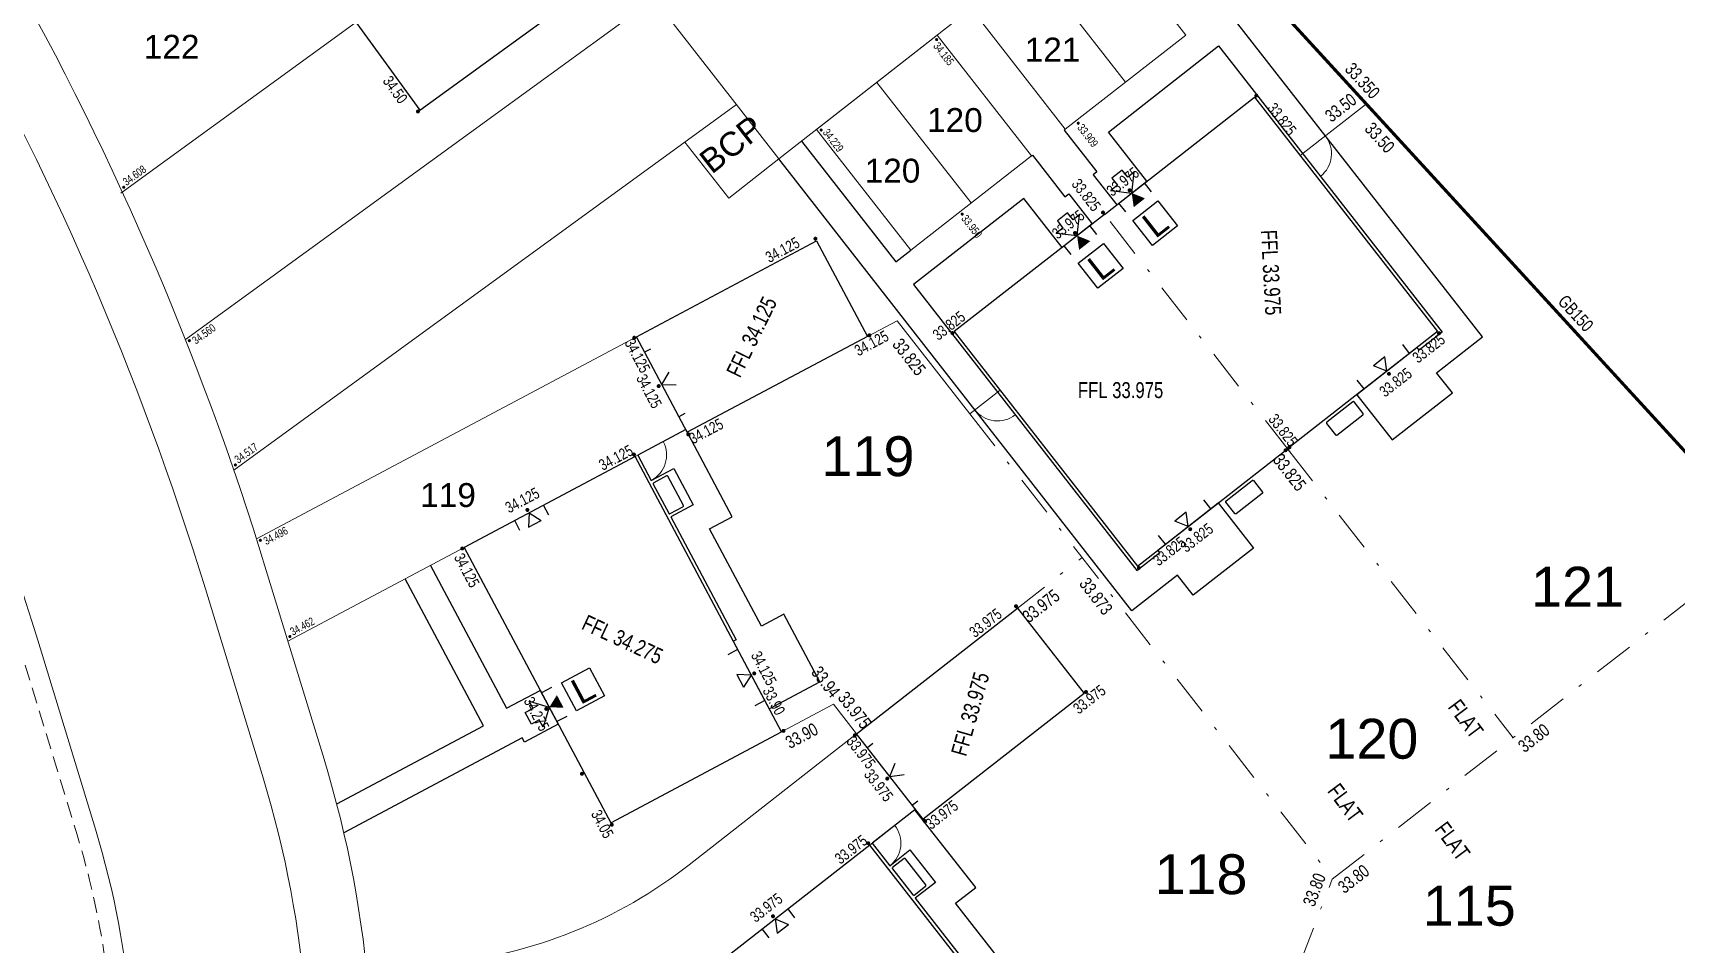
# Model space of a CAD drawing. Header units: metres. Extents: x 337936 to 338610, y 373199 to 374026.
# Drawn here: x 338001.5 to 338053.1, y 373905.2 to 373933.8 of the extents above; entities that cross this region are included whole.
import ezdxf

# ---------------------------------------------------------------- set-up
doc = ezdxf.new("R2010")
doc.units = ezdxf.units.M
for name, pattern in [('DASHDOT', [25.4, 12.7, -6.35, 0, -6.35]), ('DASHED', [0.75, 0.5, -0.25]), ('DASHED2', [0.375, 0.25, -0.125])]:
    doc.linetypes.add(name, pattern=pattern)
for name, color, linetype in [('A-WH_HT-Access-Main', 252, 'Continuous'), ('A-WH_HT-Services-ASHP', 252, 'Continuous'), ('A-WH_HT-Wall-Party Wall Line', 252, 'Continuous'), ('A-WH_HT-Wall-Structure', 252, 'Continuous'), ('DGL-Paths', 252, 'Continuous'), ('EXTERNAL_WORKS_BACK_OF_FOOTWAY_LEVELS', 7, 'Continuous'), ('HOUSE_EXTERNAL_LEVELS', 7, 'Continuous'), ('HOUSE_SLAB_LEVEL', 7, 'Continuous'), ('PLOT_BOUNDARY_ANNOTATION', 7, 'Continuous'), ('PLOT_BOUNDARY_GRAVEL_BOARD', 7, 'Continuous'), ('SPOT_GRADIENT_ANNOTATION', 7, 'Continuous')]:
    doc.layers.add(name, color=color, linetype=linetype)
doc.layers.add('A-WH_HT-Wall-Door Openings', color=252, linetype='Continuous', plot=False)
for name, color, linetype, lineweight in [('DGL_BT Gates', 252, 'Continuous', 9), ('DGL_BT Rear Fencing', 252, 'DASHDOT', 9), ('DGL_BT-Replacement Fence', 252, 'FENCELINE2', 9), ('DGL_BT-Screen Fence', 252, 'FENCELINE2', 9), ('DGL_DRIVE', 252, 'Continuous', 9), ('DGL_Footpath', 252, 'Continuous', 9), ('DGL_Plot Parking', 252, 'Continuous', 9), ('DGL_PlotNo', 252, 'Continuous', 9), ('DGL_ROAD_KERBLINE', 252, 'Continuous', 9), ('DGL_VERGE', 252, 'DASHED', 9)]:
    doc.layers.add(name, color=color, linetype=linetype, lineweight=lineweight)
doc.layers.add('HOUSE_DOORS', color=3, linetype='Continuous', true_color=0x00ff00)
doc.styles.add('AnnotativeArial', font='arial.ttf', dxfattribs={"height": 2})
doc.styles.add('ESTROAD', font='arial.ttf', dxfattribs={"width": 0.75})
doc.styles.get("Standard").update_dxf_attribs({"font": 'arial.ttf'})
doc.linetypes.add('FENCELINE2', pattern='A,6.35,-2.54,[132,ltypeshp.shx,S=2.54,R=0,X=-2.54,Y=0],-2.54,25.4', length=36.83)

msp = doc.modelspace()

# ---------------------------------------------------------------- hatches: boundary and pattern name
at = {"layer": 'EXTERNAL_WORKS_BACK_OF_FOOTWAY_LEVELS'}
h = msp.add_hatch(color=256, dxfattribs=at)
edge = h.paths.add_edge_path(flags=17)
edge.add_ellipse((338029.878, 373933.595), major_axis=(0.0354, 0.0354), ratio=1, start_angle=45, end_angle=225, ccw=False)
edge.add_ellipse((338029.878, 373933.595), major_axis=(0.0354, 0.0354), ratio=1, start_angle=225, end_angle=405, ccw=False)
h = msp.add_hatch(color=256, dxfattribs=at)
edge = h.paths.add_edge_path(flags=17)
edge.add_ellipse((338034.319, 373930.972), major_axis=(0.0354, 0.0354), ratio=1, start_angle=45, end_angle=225, ccw=False)
edge.add_ellipse((338034.319, 373930.972), major_axis=(0.0354, 0.0354), ratio=1, start_angle=225, end_angle=405, ccw=False)
h = msp.add_hatch(color=256, dxfattribs=at)
edge = h.paths.add_edge_path(flags=17)
edge.add_ellipse((338026.255, 373930.76), major_axis=(0.0354, 0.0354), ratio=1, start_angle=45, end_angle=225, ccw=False)
edge.add_ellipse((338026.255, 373930.76), major_axis=(0.0354, 0.0354), ratio=1, start_angle=225, end_angle=405, ccw=False)
h = msp.add_hatch(color=256, dxfattribs=at)
edge = h.paths.add_edge_path(flags=17)
edge.add_ellipse((338004.379, 373928.966), major_axis=(0.0354, 0.0354), ratio=1, start_angle=45, end_angle=225, ccw=False)
edge.add_ellipse((338004.379, 373928.966), major_axis=(0.0354, 0.0354), ratio=1, start_angle=225, end_angle=405, ccw=False)
h = msp.add_hatch(color=256, dxfattribs=at)
edge = h.paths.add_edge_path(flags=17)
edge.add_ellipse((338030.679, 373928.124), major_axis=(0.0354, 0.0354), ratio=1, start_angle=45, end_angle=225, ccw=False)
edge.add_ellipse((338030.679, 373928.124), major_axis=(0.0354, 0.0354), ratio=1, start_angle=225, end_angle=405, ccw=False)
h = msp.add_hatch(color=256, dxfattribs=at)
edge = h.paths.add_edge_path(flags=17)
edge.add_ellipse((338006.438, 373924.155), major_axis=(0.0354, 0.0354), ratio=1, start_angle=45, end_angle=225, ccw=False)
edge.add_ellipse((338006.438, 373924.155), major_axis=(0.0354, 0.0354), ratio=1, start_angle=225, end_angle=405, ccw=False)
h = msp.add_hatch(color=256, dxfattribs=at)
edge = h.paths.add_edge_path(flags=17)
edge.add_ellipse((338007.882, 373920.259), major_axis=(0.0354, 0.0354), ratio=1, start_angle=45, end_angle=225, ccw=False)
edge.add_ellipse((338007.882, 373920.259), major_axis=(0.0354, 0.0354), ratio=1, start_angle=225, end_angle=405, ccw=False)
h = msp.add_hatch(color=256, dxfattribs=at)
edge = h.paths.add_edge_path(flags=17)
edge.add_ellipse((338008.665, 373917.897), major_axis=(0.0354, 0.0354), ratio=1, start_angle=45, end_angle=225, ccw=False)
edge.add_ellipse((338008.665, 373917.897), major_axis=(0.0354, 0.0354), ratio=1, start_angle=225, end_angle=405, ccw=False)
h = msp.add_hatch(color=256, dxfattribs=at)
edge = h.paths.add_edge_path(flags=17)
edge.add_ellipse((338009.592, 373914.879), major_axis=(0.0354, 0.0354), ratio=1, start_angle=45, end_angle=225, ccw=False)
edge.add_ellipse((338009.592, 373914.879), major_axis=(0.0354, 0.0354), ratio=1, start_angle=225, end_angle=405, ccw=False)
at = {"layer": 'HOUSE_DOORS'}
for points in [[(338035.997, 373928.785), (338036.414, 373928.617), (338036.06, 373928.34)], [(338034.285, 373927.447), (338034.702, 373927.278), (338034.347, 373927.001)], [(338017.729, 373912.663), (338017.967, 373913.044), (338018.178, 373912.647)]]:
    msp.add_hatch(color=256, dxfattribs=at).paths.add_polyline_path(points, flags=17)
at = {"layer": 'HOUSE_EXTERNAL_LEVELS'}
h = msp.add_hatch(color=256, dxfattribs=at)
edge = h.paths.add_edge_path(flags=17)
edge.add_ellipse((338039.907, 373931.84), major_axis=(-0.0448, 0.0448), ratio=1, start_angle=-97, end_angle=83, ccw=False)
edge.add_ellipse((338039.907, 373931.84), major_axis=(-0.0448, 0.0448), ratio=1, start_angle=83, end_angle=263, ccw=False)
h = msp.add_hatch(color=256, dxfattribs=at)
edge = h.paths.add_edge_path(flags=17)
edge.add_ellipse((338013.608, 373931.341), major_axis=(-0.0448, 0.0448), ratio=1, start_angle=81, end_angle=261, ccw=False)
edge.add_ellipse((338013.608, 373931.341), major_axis=(-0.0448, 0.0448), ratio=1, start_angle=-99, end_angle=81, ccw=False)
h = msp.add_hatch(color=256, dxfattribs=at)
edge = h.paths.add_edge_path(flags=17)
edge.add_ellipse((338035.931, 373928.871), major_axis=(-0.0448, 0.0448), ratio=1, start_angle=83, end_angle=263, ccw=False)
edge.add_ellipse((338035.931, 373928.871), major_axis=(-0.0448, 0.0448), ratio=1, start_angle=-97, end_angle=83, ccw=False)
h = msp.add_hatch(color=256, dxfattribs=at)
edge = h.paths.add_edge_path(flags=17)
edge.add_ellipse((338035.096, 373928.174), major_axis=(0.0448, 0.0448), ratio=1, start_angle=263, end_angle=443, ccw=False)
edge.add_ellipse((338035.096, 373928.174), major_axis=(0.0448, 0.0448), ratio=1, start_angle=83, end_angle=263, ccw=False)
h = msp.add_hatch(color=256, dxfattribs=at)
edge = h.paths.add_edge_path(flags=17)
edge.add_ellipse((338035.096, 373928.174), major_axis=(-0.0448, 0.0448), ratio=1, start_angle=83, end_angle=263, ccw=False)
edge.add_ellipse((338035.096, 373928.174), major_axis=(-0.0448, 0.0448), ratio=1, start_angle=-97, end_angle=83, ccw=False)
h = msp.add_hatch(color=256, dxfattribs=at)
edge = h.paths.add_edge_path(flags=17)
edge.add_ellipse((338026.077, 373927.352), major_axis=(0.0448, 0.0448), ratio=1, start_angle=253, end_angle=433, ccw=False)
edge.add_ellipse((338026.077, 373927.352), major_axis=(0.0448, 0.0448), ratio=1, start_angle=73, end_angle=253, ccw=False)
h = msp.add_hatch(color=256, dxfattribs=at)
edge = h.paths.add_edge_path(flags=17)
edge.add_ellipse((338034.218, 373927.532), major_axis=(-0.0448, 0.0448), ratio=1, start_angle=83, end_angle=263, ccw=False)
edge.add_ellipse((338034.218, 373927.532), major_axis=(-0.0448, 0.0448), ratio=1, start_angle=-97, end_angle=83, ccw=False)
h = msp.add_hatch(color=256, dxfattribs=at)
edge = h.paths.add_edge_path(flags=17)
edge.add_ellipse((338020.394, 373924.247), major_axis=(-0.0448, 0.0448), ratio=1, start_angle=-107, end_angle=73, ccw=False)
edge.add_ellipse((338020.394, 373924.247), major_axis=(-0.0448, 0.0448), ratio=1, start_angle=73, end_angle=253, ccw=False)
h = msp.add_hatch(color=256, dxfattribs=at)
edge = h.paths.add_edge_path(flags=17)
edge.add_ellipse((338027.77, 373924.324), major_axis=(0.0448, 0.0448), ratio=1, start_angle=73, end_angle=253, ccw=False)
edge.add_ellipse((338027.77, 373924.324), major_axis=(0.0448, 0.0448), ratio=1, start_angle=253, end_angle=433, ccw=False)
h = msp.add_hatch(color=256, dxfattribs=at)
edge = h.paths.add_edge_path(flags=17)
edge.add_ellipse((338030.375, 373924.393), major_axis=(0.0448, 0.0448), ratio=1, start_angle=263, end_angle=443, ccw=False)
edge.add_ellipse((338030.375, 373924.393), major_axis=(0.0448, 0.0448), ratio=1, start_angle=83, end_angle=263, ccw=False)
h = msp.add_hatch(color=256, dxfattribs=at)
edge = h.paths.add_edge_path(flags=17)
edge.add_ellipse((338045.637, 373924.387), major_axis=(0.0448, 0.0448), ratio=1, start_angle=263, end_angle=443, ccw=False)
edge.add_ellipse((338045.637, 373924.387), major_axis=(0.0448, 0.0448), ratio=1, start_angle=83, end_angle=263, ccw=False)
h = msp.add_hatch(color=256, dxfattribs=at)
edge = h.paths.add_edge_path(flags=17)
edge.add_ellipse((338044.067, 373923.116), major_axis=(-0.0448, 0.0448), ratio=1, start_angle=-97, end_angle=83, ccw=False)
edge.add_ellipse((338044.067, 373923.116), major_axis=(-0.0448, 0.0448), ratio=1, start_angle=83, end_angle=263, ccw=False)
h = msp.add_hatch(color=256, dxfattribs=at)
edge = h.paths.add_edge_path(flags=17)
edge.add_ellipse((338021.16, 373922.731), major_axis=(0.0448, 0.0448), ratio=1, start_angle=253, end_angle=433, ccw=False)
edge.add_ellipse((338021.16, 373922.731), major_axis=(0.0448, 0.0448), ratio=1, start_angle=73, end_angle=253, ccw=False)
h = msp.add_hatch(color=256, dxfattribs=at)
edge = h.paths.add_edge_path(flags=17)
edge.add_ellipse((338022.087, 373921.219), major_axis=(0.0448, 0.0448), ratio=1, start_angle=73, end_angle=253, ccw=False)
edge.add_ellipse((338022.087, 373921.219), major_axis=(0.0448, 0.0448), ratio=1, start_angle=253, end_angle=433, ccw=False)
h = msp.add_hatch(color=256, dxfattribs=at)
edge = h.paths.add_edge_path(flags=17)
edge.add_ellipse((338020.384, 373920.587), major_axis=(0.0448, 0.0448), ratio=1, start_angle=253, end_angle=433, ccw=False)
edge.add_ellipse((338020.384, 373920.587), major_axis=(0.0448, 0.0448), ratio=1, start_angle=73, end_angle=253, ccw=False)
h = msp.add_hatch(color=256, dxfattribs=at)
edge = h.paths.add_edge_path(flags=17)
edge.add_ellipse((338040.826, 373920.721), major_axis=(-0.0448, 0.0448), ratio=1, start_angle=83, end_angle=263, ccw=False)
edge.add_ellipse((338040.826, 373920.721), major_axis=(-0.0448, 0.0448), ratio=1, start_angle=-97, end_angle=83, ccw=False)
h = msp.add_hatch(color=256, dxfattribs=at)
edge = h.paths.add_edge_path(flags=17)
edge.add_ellipse((338040.942, 373920.811), major_axis=(-0.0448, 0.0448), ratio=1, start_angle=83, end_angle=263, ccw=False)
edge.add_ellipse((338040.942, 373920.811), major_axis=(-0.0448, 0.0448), ratio=1, start_angle=-97, end_angle=83, ccw=False)
h = msp.add_hatch(color=256, dxfattribs=at)
edge = h.paths.add_edge_path(flags=17)
edge.add_ellipse((338017.042, 373918.85), major_axis=(-0.0448, 0.0448), ratio=1, start_angle=73, end_angle=253, ccw=False)
edge.add_ellipse((338017.042, 373918.85), major_axis=(-0.0448, 0.0448), ratio=1, start_angle=-107, end_angle=73, ccw=False)
h = msp.add_hatch(color=256, dxfattribs=at)
edge = h.paths.add_edge_path(flags=17)
edge.add_ellipse((338037.833, 373918.245), major_axis=(-0.0448, 0.0448), ratio=1, start_angle=-97, end_angle=83, ccw=False)
edge.add_ellipse((338037.833, 373918.245), major_axis=(-0.0448, 0.0448), ratio=1, start_angle=83, end_angle=263, ccw=False)
h = msp.add_hatch(color=256, dxfattribs=at)
edge = h.paths.add_edge_path(flags=17)
edge.add_ellipse((338014.999, 373917.64), major_axis=(-0.0448, 0.0448), ratio=1, start_angle=-107, end_angle=73, ccw=False)
edge.add_ellipse((338014.999, 373917.64), major_axis=(-0.0448, 0.0448), ratio=1, start_angle=73, end_angle=253, ccw=False)
h = msp.add_hatch(color=256, dxfattribs=at)
edge = h.paths.add_edge_path(flags=17)
edge.add_ellipse((338036.221, 373917.03), major_axis=(0.0448, 0.0448), ratio=1, start_angle=83, end_angle=263, ccw=False)
edge.add_ellipse((338036.221, 373917.03), major_axis=(0.0448, 0.0448), ratio=1, start_angle=263, end_angle=443, ccw=False)
h = msp.add_hatch(color=256, dxfattribs=at)
edge = h.paths.add_edge_path(flags=17)
edge.add_ellipse((338032.369, 373915.829), major_axis=(0.0448, 0.0448), ratio=1, start_angle=263, end_angle=443, ccw=False)
edge.add_ellipse((338032.369, 373915.829), major_axis=(0.0448, 0.0448), ratio=1, start_angle=83, end_angle=263, ccw=False)
h = msp.add_hatch(color=256, dxfattribs=at)
edge = h.paths.add_edge_path(flags=17)
edge.add_ellipse((338024.156, 373913.723), major_axis=(0.0448, 0.0448), ratio=1, start_angle=73, end_angle=253, ccw=False)
edge.add_ellipse((338024.156, 373913.723), major_axis=(0.0448, 0.0448), ratio=1, start_angle=253, end_angle=433, ccw=False)
h = msp.add_hatch(color=256, dxfattribs=at)
edge = h.paths.add_edge_path(flags=17)
edge.add_ellipse((338034.563, 373913.141), major_axis=(0.0448, 0.0448), ratio=1, start_angle=83, end_angle=263, ccw=False)
edge.add_ellipse((338034.563, 373913.141), major_axis=(0.0448, 0.0448), ratio=1, start_angle=263, end_angle=443, ccw=False)
h = msp.add_hatch(color=256, dxfattribs=at)
edge = h.paths.add_edge_path(flags=17)
edge.add_ellipse((338017.633, 373912.612), major_axis=(0.0448, 0.0448), ratio=1, start_angle=253, end_angle=433, ccw=False)
edge.add_ellipse((338017.633, 373912.612), major_axis=(0.0448, 0.0448), ratio=1, start_angle=73, end_angle=253, ccw=False)
h = msp.add_hatch(color=256, dxfattribs=at)
edge = h.paths.add_edge_path(flags=17)
edge.add_ellipse((338025.074, 373911.923), major_axis=(-0.0448, 0.0448), ratio=1, start_angle=73, end_angle=253, ccw=False)
edge.add_ellipse((338025.074, 373911.923), major_axis=(-0.0448, 0.0448), ratio=1, start_angle=-107, end_angle=73, ccw=False)
h = msp.add_hatch(color=256, dxfattribs=at)
edge = h.paths.add_edge_path(flags=17)
edge.add_ellipse((338027.312, 373911.784), major_axis=(-0.0448, 0.0448), ratio=1, start_angle=-97, end_angle=83, ccw=False)
edge.add_ellipse((338027.312, 373911.784), major_axis=(-0.0448, 0.0448), ratio=1, start_angle=83, end_angle=263, ccw=False)
h = msp.add_hatch(color=256, dxfattribs=at)
edge = h.paths.add_edge_path(flags=17)
edge.add_ellipse((338018.753, 373910.576), major_axis=(-0.0448, 0.0448), ratio=1, start_angle=-45, end_angle=135, ccw=False)
edge.add_ellipse((338018.753, 373910.576), major_axis=(-0.0448, 0.0448), ratio=1, start_angle=135, end_angle=315, ccw=False)
h = msp.add_hatch(color=256, dxfattribs=at)
edge = h.paths.add_edge_path(flags=17)
edge.add_ellipse((338028.329, 373910.425), major_axis=(0.0448, 0.0448), ratio=1, start_angle=263, end_angle=443, ccw=False)
edge.add_ellipse((338028.329, 373910.425), major_axis=(0.0448, 0.0448), ratio=1, start_angle=83, end_angle=263, ccw=False)
h = msp.add_hatch(color=256, dxfattribs=at)
edge = h.paths.add_edge_path(flags=17)
edge.add_ellipse((338019.688, 373908.977), major_axis=(-0.0448, 0.0448), ratio=1, start_angle=-107, end_angle=73, ccw=False)
edge.add_ellipse((338019.688, 373908.977), major_axis=(-0.0448, 0.0448), ratio=1, start_angle=73, end_angle=253, ccw=False)
h = msp.add_hatch(color=256, dxfattribs=at)
edge = h.paths.add_edge_path(flags=17)
edge.add_ellipse((338029.505, 373909.096), major_axis=(0.0448, 0.0448), ratio=1, start_angle=83, end_angle=263, ccw=False)
edge.add_ellipse((338029.505, 373909.096), major_axis=(0.0448, 0.0448), ratio=1, start_angle=263, end_angle=443, ccw=False)
h = msp.add_hatch(color=256, dxfattribs=at)
edge = h.paths.add_edge_path(flags=17)
edge.add_ellipse((338027.734, 373908.401), major_axis=(0.0448, 0.0448), ratio=1, start_angle=263, end_angle=443, ccw=False)
edge.add_ellipse((338027.734, 373908.401), major_axis=(0.0448, 0.0448), ratio=1, start_angle=83, end_angle=263, ccw=False)
h = msp.add_hatch(color=256, dxfattribs=at)
edge = h.paths.add_edge_path(flags=17)
edge.add_ellipse((338024.745, 373906.109), major_axis=(-0.0448, 0.0448), ratio=1, start_angle=83, end_angle=263, ccw=False)
edge.add_ellipse((338024.745, 373906.109), major_axis=(-0.0448, 0.0448), ratio=1, start_angle=-97, end_angle=83, ccw=False)

# ---------------------------------------------------------------- linework, layer by layer
at = {"layer": 'A-WH_HT-Access-Main'}
for points in [[(338035.997, 373928.785), (338036.077, 373929.438), (338035.872, 373929.278), (338035.7, 373929.498), (338035.377, 373929.246), (338035.55, 373929.026), (338035.344, 373928.865), (338035.997, 373928.785)], [(338034.285, 373927.448), (338034.365, 373928.1), (338034.16, 373927.94), (338033.988, 373928.161), (338033.665, 373927.909), (338033.838, 373927.688), (338033.633, 373927.528), (338034.285, 373927.448)], [(338017.729, 373912.663), (338017.536, 373912.034), (338017.414, 373912.264), (338017.167, 373912.132), (338016.975, 373912.494), (338017.222, 373912.625), (338017.1, 373912.855), (338017.729, 373912.663)]]:
    msp.add_lwpolyline(points, dxfattribs=at)
at = {"layer": 'A-WH_HT-Services-ASHP'}
for points in [[(338042.973, 373922.234, 0.414214), (338042.931, 373922.239), (338042.116, 373921.602, 0.414214), (338042.11, 373921.56), (338042.392, 373921.199, 0.414214), (338042.435, 373921.193), (338043.25, 373921.831, 0.414214), (338043.255, 373921.873)], [(338021.921, 373918.948, 0.414214), (338021.934, 373918.989), (338021.448, 373919.903, 0.414214), (338021.407, 373919.915), (338021.003, 373919.7, 0.414214), (338020.99, 373919.66), (338021.476, 373918.746, 0.414214), (338021.517, 373918.733)], [(338038.954, 373919.094, -0.414214), (338038.96, 373919.136), (338039.775, 373919.773, -0.414214), (338039.817, 373919.768), (338040.099, 373919.407, -0.414214), (338040.094, 373919.365), (338039.279, 373918.728, -0.414214), (338039.236, 373918.733)], [(338029.533, 373907.054, 0.414214), (338029.538, 373907.096), (338028.901, 373907.912, 0.414214), (338028.859, 373907.917), (338028.498, 373907.635, 0.414214), (338028.492, 373907.593), (338029.13, 373906.777, 0.414214), (338029.172, 373906.772)]]:
    msp.add_lwpolyline(points, format="xyb", close=True, dxfattribs=at)
at = {"layer": 'A-WH_HT-Wall-Door Openings', "linetype": 'ByBlock'}
for p, q in [((338036.617, 373928.822), (338036.4, 373929.1)), ((338035.811, 373928.193), (338035.594, 373928.47)), ((338034.905, 373927.485), (338034.688, 373927.762)), ((338034.099, 373926.855), (338033.882, 373927.133)), ((338044.714, 373923.758), (338044.497, 373924.036)), ((338043.287, 373922.644), (338043.07, 373922.922)), ((338038.48, 373918.888), (338038.263, 373919.166)), ((338016.809, 373918.204), (338016.644, 373918.515)), ((338017.712, 373918.684), (338017.547, 373918.995)), ((338037.054, 373917.774), (338036.837, 373918.052)), ((338023.636, 373914.471), (338023.325, 373914.306)), ((338017.8, 373913.279), (338017.489, 373913.114)), ((338024.486, 373912.873), (338024.174, 373912.708)), ((338018.28, 373912.377), (338017.969, 373912.211)), ((338025.434, 373906.062), (338025.217, 373906.34)), ((338024.628, 373905.433), (338024.411, 373905.711))]:
    msp.add_line(p, q, dxfattribs=at)
at = {"layer": 'A-WH_HT-Wall-Party Wall Line', "linetype": 'DASHDOT', "lineweight": 15, "ltscale": 0.1}
msp.add_lwpolyline([(338040.976, 373920.648), (338035.049, 373928.235)], dxfattribs=at)
at = {"layer": 'A-WH_HT-Wall-Structure'}
for p, q in [((338020.908, 373923.894), (338020.718, 373923.793)), ((338021.983, 373921.872), (338021.793, 373921.771)), ((338027.879, 373911.526), (338027.709, 373911.394)), ((338029.289, 373909.722), (338029.119, 373909.589))]:
    msp.add_line(p, q, dxfattribs=at)
for points in [[(338007.316, 373938.021), (338009.464, 373935.065), (338010.465, 373935.792), (338013.667, 373931.384), (338020.849, 373936.602), (338015.499, 373943.966)], [(338026.112, 373927.287), (338027.706, 373924.289), (338022.052, 373921.283), (338020.459, 373924.281)], [(338032.415, 373915.771), (338034.505, 373913.096), (338029.46, 373909.154), (338027.369, 373911.829)]]:
    msp.add_lwpolyline(points, close=True, dxfattribs=at)
at = {"layer": 'A-WH_HT-Wall-Structure', "lineweight": -3}
for points in [[(338035.141, 373928.116), (338039.85, 373931.795), (338045.592, 373924.445), (338040.884, 373920.766)], [(338035.141, 373928.116), (338030.433, 373924.438), (338036.175, 373917.088), (338040.884, 373920.766)]]:
    msp.add_lwpolyline(points, dxfattribs=at)
for points in [[(338015.063, 373917.675), (338019.654, 373909.041), (338025.009, 373911.889), (338020.419, 373920.522)], [(338023, 373904.609), (338029.02, 373896.904), (338033.799, 373900.638), (338027.78, 373908.343)]]:
    msp.add_lwpolyline(points, close=True, dxfattribs=at)
at = {"layer": 'DGL-Paths'}
for points in [[(338033.915, 373930.783), (338033.884, 373930.759), (338034.905, 373929.453), (338034.786, 373929.36), (338035.526, 373928.415), (338036.472, 373929.154), (338035.266, 373930.697), (338038.724, 373933.398), (338045.733, 373924.426), (338045.009, 373923.861), (338044.948, 373923.939), (338043.056, 373922.462), (338044.165, 373921.043), (338046.056, 373922.521), (338045.563, 373923.151), (338046.997, 373924.271), (338038.879, 373934.662), (338038.406, 373934.292), (338035.449, 373938.077)], [(338025.642, 373930.407), (338028.597, 373926.625), (338029.07, 373926.994)], [(338032.853, 373929.949), (338032.883, 373929.973), (338033.902, 373928.669), (338034.02, 373928.762), (338034.758, 373927.815), (338033.813, 373927.076), (338032.609, 373928.617), (338029.152, 373925.915), (338036.159, 373916.946), (338036.883, 373917.512), (338036.822, 373917.591), (338038.713, 373919.068), (338039.821, 373917.65), (338037.93, 373916.172), (338037.437, 373916.803), (338036.004, 373915.683), (338024.933, 373929.853)], [(338020.929, 373919.775), (338021.636, 373920.15), (338022.244, 373919.007), (338021.537, 373918.631), (338023.586, 373914.779), (338023.497, 373914.732), (338024.624, 373912.613), (338026.213, 373913.458), (338025.087, 373915.577), (338024.38, 373915.201), (338022.755, 373918.259), (338023.461, 373918.635), (338022.008, 373921.367), (338020.507, 373920.569), (338020.929, 373919.775)], [(338014.004, 373917.112), (338016.387, 373912.629), (338017.447, 373913.192), (338018.01, 373912.133), (338016.951, 373911.569), (338016.88, 373911.702), (338011.283, 373908.726)], [(338011.061, 373909.63), (338015.662, 373912.077), (338013.209, 373916.689)], [(338027.858, 373908.404), (338028.412, 373907.695), (338029.043, 373908.188), (338029.84, 373907.167), (338029.209, 373906.674), (338031.895, 373903.236), (338031.817, 373903.175), (338033.294, 373901.283), (338034.713, 373902.392), (338033.235, 373904.283), (338032.605, 373903.79), (338030.473, 373906.519), (338031.103, 373907.012), (338029.198, 373909.451), (338027.858, 373908.404)]]:
    msp.add_lwpolyline(points, dxfattribs=at)
at = {"layer": 'DGL_BT Gates'}
for centre, start, end in [((338041.364, 373930.018), 308, 38), ((338031.79, 373922.538), 218, 308), ((338020.507, 373920.569), 298, 28), ((338027.858, 373908.404), 307.9724, 38)]:
    msp.add_arc(centre, 0.9, start, end, dxfattribs=at)
at = {"layer": 'DGL_BT Rear Fencing', "ltscale": 0.1}
for points in [[(338030.923, 373921.861), (338042.31, 373907.287)], [(338040.884, 373920.766), (338047.964, 373911.704)], [(338047.706, 373896.274), (338041.242, 373904.549), (338042.285, 373907.268), (338055.994, 373917.978)], [(338032.257, 373915.648), (338034.443, 373917.356)]]:
    msp.add_lwpolyline(points, dxfattribs=at)
at = {"layer": 'DGL_BT-Replacement Fence', "ltscale": 0.05}
msp.add_lwpolyline([(338002.518, 373976.088), (338061.039, 373912.303)], dxfattribs=at)
at = {"layer": 'DGL_BT-Screen Fence', "ltscale": 0.03}
for points in [[(338043.357, 373931.576), (338041.286, 373929.957)], [(338031.869, 373922.6), (338030.923, 373921.861), (338028.643, 373924.78), (338027.709, 373924.283)], [(338020.419, 373920.522), (338022.008, 373921.367)], [(338025.009, 373911.889), (338026.644, 373912.758), (338027.369, 373911.829)], [(338027.78, 373908.343), (338029.216, 373909.465)]]:
    msp.add_lwpolyline(points, dxfattribs=at)
at = {"layer": 'DGL_DRIVE'}
for p, q in [((338035.806, 373932.26), (338032.851, 373936.043)), ((338030.961, 373928.472), (338028.006, 373932.254))]:
    msp.add_line(p, q, dxfattribs=at)
for points in [[(338021.014, 373934.868), (338024.933, 373929.853), (338035.449, 373938.077), (338031.821, 373942.72), (338006.317, 373924.19)], [(338004.29, 373928.777), (338011.667, 373934.137)], [(338023.602, 373931.557), (338007.832, 373920.099)], [(338024.933, 373929.853), (338023.358, 373928.621), (338021.983, 373930.38)], [(338008.544, 373917.946), (338020.459, 373924.281)], [(338009.532, 373914.734), (338015.063, 373917.675)]]:
    msp.add_lwpolyline(points, dxfattribs=at)
for points in [[(338030.959, 373934.565), (338033.915, 373930.783), (338037.697, 373933.738), (338034.742, 373937.521)], [(338029.898, 373933.732), (338032.853, 373929.949), (338029.07, 373926.994), (338026.115, 373930.776)]]:
    msp.add_lwpolyline(points, close=True, dxfattribs=at)
at = {"layer": 'DGL_DRIVE', "flags": 128}
msp.add_lwpolyline([(338027.369, 373911.829), (338022.116, 373907.725, -0.141468), (338014.395, 373904.622), (338012.005, 373904.379)], format="xyb", dxfattribs=at)
at = {"layer": 'DGL_Footpath', "flags": 128}
for points in [[(338010.664, 373911.033), (338008.853, 373916.955, 0.113936), (337987.539, 373953.872), (337984.092, 373957.568)], [(338018.444, 373878.538, -0.021219), (338015.411, 373882.112, -0.204777), (338011.809, 373895.796, 0.111285), (338010.664, 373911.033)]]:
    msp.add_lwpolyline(points, format="xyb", dxfattribs=at)
at = {"layer": 'DGL_ROAD_KERBLINE', "flags": 128}
for points in [[(338008.751, 373910.448), (338006.94, 373916.371, 0.113936), (337986.076, 373952.508), (337982.63, 373956.204)], [(337978.607, 373952.453), (337982.054, 373948.757, -0.113936), (338001.681, 373914.763), (338003.492, 373908.84)], [(338032.136, 373865.496, -0.105583), (338013.833, 373880.883, -0.204777), (338009.831, 373896.088, 0.111285), (338008.751, 373910.448, 0.111285)], [(338029.554, 373860.64, -0.105583), (338009.492, 373877.506, -0.204777), (338004.39, 373896.892, 0.111285), (338003.492, 373908.84, 0.111285)]]:
    msp.add_lwpolyline(points, format="xyb", dxfattribs=at)
at = {"layer": 'DGL_VERGE', "flags": 128}
for points in [[(337978.169, 373952.044), (337981.615, 373948.348, -0.113936), (338001.107, 373914.587), (338002.918, 373908.664)], [(338005.754, 373882.594, -0.141866), (338003.796, 373896.98, 0.111285), (338002.918, 373908.664)]]:
    msp.add_lwpolyline(points, format="xyb", dxfattribs=at)
at = {"layer": 'HOUSE_DOORS'}
for p, q in [((338043.938, 373923.647), (338043.583, 373923.37)), ((338044, 373923.201), (338043.938, 373923.647)), ((338021.256, 373922.782), (338021.494, 373923.164)), ((338044, 373923.201), (338043.583, 373923.37)), ((338021.256, 373922.782), (338021.705, 373922.766)), ((338017.093, 373918.754), (338017.078, 373918.304)), ((338017.078, 373918.304), (338017.475, 373918.516)), ((338017.093, 373918.754), (338017.475, 373918.516)), ((338037.704, 373918.776), (338037.349, 373918.499)), ((338037.766, 373918.331), (338037.349, 373918.499)), ((338037.766, 373918.331), (338037.704, 373918.776)), ((338023.611, 373913.688), (338023.822, 373913.291)), ((338024.061, 373913.672), (338023.611, 373913.688)), ((338024.061, 373913.672), (338023.822, 373913.291)), ((338028.414, 373910.492), (338028.583, 373910.909)), ((338028.414, 373910.492), (338028.86, 373910.554)), ((338024.812, 373906.024), (338025.229, 373905.856)), ((338024.812, 373906.024), (338024.874, 373905.578)), ((338024.874, 373905.578), (338025.229, 373905.856))]:
    msp.add_line(p, q, dxfattribs=at)
at = {"layer": 'HOUSE_EXTERNAL_LEVELS', "color": 0, "flags": 128}
for points in [[(338036.034, 373927.926), (338036.822, 373928.541), (338037.438, 373927.753), (338036.65, 373927.138), (338036.034, 373927.926)], [(338034.321, 373926.588), (338035.109, 373927.203), (338035.725, 373926.415), (338034.937, 373925.8), (338034.321, 373926.588)], [(338018.112, 373913.433), (338018.995, 373913.902), (338019.464, 373913.019), (338018.581, 373912.55), (338018.112, 373913.433)]]:
    msp.add_lwpolyline(points, dxfattribs=at)
at = {"layer": 'PLOT_BOUNDARY_GRAVEL_BOARD', "color": 130, "linetype": 'DASHED2', "ltscale": 2, "const_width": 0.1}
for points in [[(338031.587, 373944.404), (338043.357, 373931.576)], [(338043.357, 373931.576), (338055.9, 373917.904)]]:
    msp.add_lwpolyline(points, dxfattribs=at)

# ---------------------------------------------------------------- texts
at = {"layer": 'DGL_Plot Parking', "char_height": 0.75, "attachment_point": 5, "style": 'AnnotativeArial'}
for s, insert in [('122', (338005.882, 373933.369)), ('121', (338033.516, 373933.281)), ('120', (338030.451, 373931.067)), ('120', (338028.494, 373929.48)), ('119', (338014.553, 373919.31))]:
    msp.add_mtext(s, dxfattribs=dict(at, insert=insert))
at = {"layer": 'DGL_Plot Parking', "insert": (338023.443, 373930.31), "char_height": 0.75, "attachment_point": 5, "rotation": 38.03, "style": 'AnnotativeArial'}
msp.add_mtext('BCP', dxfattribs=at)
at = {"layer": 'DGL_PlotNo', "char_height": 1.25, "width": 2.66537, "attachment_point": 5, "style": 'AnnotativeArial'}
for s, insert in [('119', (338027.726, 373920.525)), ('121', (338049.983, 373916.442)), ('120', (338043.531, 373911.667)), ('118', (338038.173, 373907.419)), ('115', (338046.588, 373906.43))]:
    msp.add_mtext(s, dxfattribs=dict(at, insert=insert))
at = {"layer": 'EXTERNAL_WORKS_BACK_OF_FOOTWAY_LEVELS', "linetype": 'Continuous', "style": 'ESTROAD', "width": 0.75}
for s, rotation, p in [('34.185', 308, (338029.757, 373933.387)), ('33.909', 308, (338034.277, 373930.826)), ('34.229', 308, (338026.291, 373930.675)), ('34.608', 36, (338004.467, 373929)), ('33.950', 308, (338030.637, 373927.978)), ('34.560', 36, (338006.644, 373924.028)), ('34.517', 36, (338007.971, 373920.295)), ('34.496', 28, (338008.85, 373917.742)), ('34.462', 28, (338009.684, 373914.901))]:
    msp.add_text(s, height=0.25, rotation=rotation, dxfattribs=at).set_placement(p)
at = {"layer": 'HOUSE_DOORS', "color": 100, "linetype": 'Continuous', "style": 'ESTROAD', "width": 0.75}
for s, rotation, p in [('33.975', 38, (338035.384, 373928.658)), ('33.975', 38, (338033.672, 373927.32)), ('33.825', 38, (338043.942, 373922.365)), ('34.125', 298, (338020.442, 373922.985)), ('34.125', 28, (338016.468, 373918.736)), ('33.825', 38, (338037.708, 373917.495)), ('34.125', 298, (338024.042, 373914.298)), ('34.275', 298, (338016.915, 373912.866)), ('33.975', 308, (338027.578, 373910.551)), ('33.975', 38, (338024.199, 373905.897))]:
    msp.add_text(s, height=0.35, rotation=rotation, dxfattribs=at).set_placement(p)
at = {"layer": 'HOUSE_EXTERNAL_LEVELS', "color": 0, "linetype": 'Continuous', "style": 'ESTROAD', "width": 0.75}
for s, rotation, p in [('34.50', 306, (338012.485, 373932.293)), ('33.825', 308, (338040.228, 373931.437)), ('33.825', 308, (338034.09, 373929.057)), ('34.125', 28, (338024.63, 373926.586)), ('33.825', 38, (338029.931, 373924.144)), ('34.125', 298, (338020.078, 373924.096)), ('34.125', 28, (338027.422, 373923.66)), ('33.825', 38, (338044.98, 373923.43)), ('34.125', 28, (338022.237, 373920.903)), ('33.825', 308, (338040.263, 373921.686)), ('34.125', 28, (338019.405, 373920.071)), ('33.825', 38, (338036.841, 373917.072)), ('34.125', 298, (338014.726, 373917.368)), ('33.975', 38, (338031.077, 373914.824)), ('33.975', 38, (338034.335, 373912.427)), ('33.90', 298, (338024.406, 373913.188)), ('33.975', 308, (338027.027, 373911.581)), ('33.975', 38, (338029.708, 373908.811)), ('34.05', 298, (338019.025, 373909.325)), ('33.975', 38, (338026.86, 373907.722))]:
    msp.add_text(s, height=0.35, rotation=rotation, dxfattribs=at).set_placement(p)
at = {"layer": 'HOUSE_EXTERNAL_LEVELS', "color": 0, "char_height": 0.8, "width": 0.8, "attachment_point": 5, "line_spacing_factor": 0.888}
for insert, rotation in [((338036.736, 373927.84), 38), ((338035.023, 373926.501), 38), ((338018.788, 373913.226), 28)]:
    msp.add_mtext('\\W1.00;L', dxfattribs=dict(at, insert=insert, rotation=rotation))
at = {"layer": 'HOUSE_SLAB_LEVEL', "color": 1, "linetype": 'Continuous', "true_color": 0xff0000, "style": 'ESTROAD', "width": 0.75}
for s, rotation, p in [('FFL 33.975', 273, (338040.05, 373927.616)), ('FFL 34.125', 64, (338023.712, 373922.963)), ('FFL 34.275', 335, (338018.708, 373915.129)), ('FFL 33.975', 74, (338030.802, 373911.096))]:
    msp.add_text(s, height=0.5, rotation=rotation, dxfattribs=at).set_placement(p)
msp.add_text('FFL 33.975', height=0.5, dxfattribs=at).set_placement((338034.308, 373922.355))
at = {"layer": 'PLOT_BOUNDARY_ANNOTATION', "linetype": 'Continuous', "style": 'ESTROAD', "width": 0.75}
for s, rotation, p in [('33.350', 312.5356, (338042.657, 373932.645)), ('33.50', 38, (338042.262, 373930.982)), ('33.50', 312.5356, (338043.277, 373930.773)), ('GB150', 312.5356, (338049.339, 373925.361)), ('33.825', 308, (338028.466, 373924.029)), ('33.825', 308, (338040.399, 373920.41)), ('33.873', 308, (338034.328, 373916.527)), ('33.975', 38, (338032.771, 373915.286)), ('33.94', 308, (338025.922, 373913.749)), ('33.975', 308, (338026.754, 373912.954)), ('33.90', 28, (338025.276, 373911.349)), ('33.80', 38, (338048.32, 373911.219)), ('33.80', 38, (338042.667, 373906.802)), ('33.80', 69, (338041.723, 373906.381))]:
    msp.add_text(s, height=0.4, rotation=rotation, dxfattribs=at).set_placement(p)
at = {"layer": 'SPOT_GRADIENT_ANNOTATION', "color": 1, "linetype": 'Continuous', "true_color": 0xff0000, "style": 'ESTROAD', "width": 0.75}
for p in [(338045.893, 373912.663), (338042.114, 373910.031), (338045.478, 373908.829)]:
    msp.add_text('FLAT', height=0.5, rotation=306.775, dxfattribs=at).set_placement(p)

doc.saveas('drawing.dxf')
